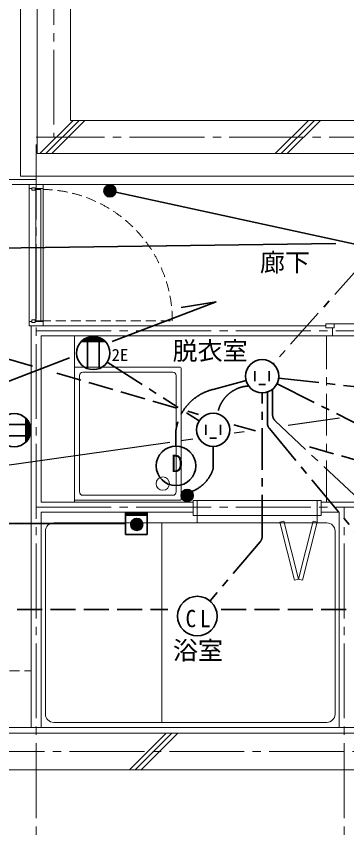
# Model space of a CAD drawing. Units: millimetres at full size, sheet at 1:50; details may follow other scales. Extents: x -9674 to 9699, y -6794 to 6791.
# Drawn here: x -1245 to 740, y -3488 to 1415 of the extents above; entities that cross this region are included whole.
import ezdxf
from ezdxf.enums import TextEntityAlignment as Align

# ---------------------------------------------------------------- set-up
doc = ezdxf.new("R2010")
doc.units = ezdxf.units.MM
doc.header["$LTSCALE"] = 50
for name, pattern in [('CHAIN1', [8, 5, -1, 1, -1]), ('CHAIN2', [12, 9, -1, 1, -1]), ('DASHED1', [1.8, 1.2, -0.6]), ('DASHED3', [4, 3, -1])]:
    doc.linetypes.add(name, pattern=pattern)
for name, color, linetype, lineweight in [('1-0_芯', 134, 'CHAIN2', 9), ('1-1_躯体', 134, 'Continuous', 9), ('1-2_間仕切', 134, 'Continuous', 9), ('1-3_建具', 134, 'Continuous', 9), ('1-5_設備', 134, 'Continuous', 9), ('1-8_ハッチ', 134, 'Continuous', 9), ('1-C_梁', 134, 'DASHED1', 9), ('1-D_記号', 134, 'CHAIN1', 9), ('2-0_芯', 2, 'Continuous', 35), ('2-E', 2, 'Continuous', 35), ('3-3', 1, 'Continuous', 25), ('3-E', 3, 'Continuous', 35)]:
    doc.layers.add(name, color=color, linetype=linetype, lineweight=lineweight)
doc.layers.add('1-A_文字', color=134, linetype='Continuous')
doc.styles.add('ＭＳ ゴシック', font='')
doc.styles.get('ＭＳ ゴシック').set_extended_font_data('MS Gothic')

msp = doc.modelspace()

# ---------------------------------------------------------------- linework, layer by layer
at = {"layer": '1-0_芯'}
for p, q in [((-1020.35, 5414.44), (-1020.35, 689.44)), ((-1125.35, -4005.56), (-1125.35, 689.44)), ((8284.65, 689.44), (-1125.35, 689.44)), ((-8725.35, 434.44), (-1125.35, 434.44)), ((-1125.35, -475.56), (8284.65, -475.56)), ((-1125.35, -1535.56), (2053.65, -1535.56)), ((724.65, -4005.56), (724.65, -1535.56)), ((-8725.35, -3005.56), (8284.65, -3005.56))]:
    msp.add_line(p, q, dxfattribs=at)
at = {"layer": '1-1_躯体'}
for p, q in [((-1120.35, 589.44), (-1120.35, 4304.44)), ((-920.35, 789.44), (-920.35, 4304.44)), ((1624.65, 789.44), (-920.35, 789.44)), ((1774.65, 589.44), (-1120.35, 589.44)), ((-1450.35, -2895.56), (1624.65, -2895.56))]:
    msp.add_line(p, q, dxfattribs=at)
msp.add_lwpolyline([(-1470.35, -3115.56), (6439.65, -3115.56), (6439.65, -3405.56), (7089.65, -3405.56)], dxfattribs=at)
at = {"layer": '1-2_間仕切'}
for p, q in [((-1220.35, 454.44), (-1220.35, 4304.44)), ((1774.65, 454.44), (-1220.35, 454.44)), ((654.65, -505.56), (654.65, -458.06)), ((-1095.35, -505.56), (654.65, -505.56)), ((-1095.35, -1505.56), (-1095.35, -505.56)), ((-183.35, -1505.56), (-1095.35, -1505.56)), ((789.65, -1505.56), (586.65, -1505.56)), ((-1095.35, -2860.56), (-1095.35, -1565.56)), ((-183.35, -1565.56), (-1095.35, -1565.56)), ((694.65, -1565.56), (586.65, -1565.56)), ((694.65, -2860.56), (694.65, -1565.56))]:
    msp.add_line(p, q, dxfattribs=at)
msp.add_lwpolyline([(-1155.35, -2860.56), (-1155.35, -445.56), (614.65, -445.56)], dxfattribs=at)
at = {"layer": '1-3_建具'}
for p, q in [((-1167.85, 379.44), (-1167.85, 404.44)), ((-1082.85, 404.44), (-1167.85, 404.44)), ((-1082.85, 379.44), (-1082.85, 404.44)), ((-1152.85, 379.44), (-1167.85, 379.44)), ((-1167.85, 379.44), (-1167.85, -420.56)), ((-1152.85, 384.44), (-1152.85, 369.44)), ((-1132.85, 384.44), (-1152.85, 384.44)), ((-1132.85, 369.44), (-1152.85, 369.44)), ((-1132.85, 384.44), (-1132.85, 369.44)), ((-1132.85, 379.44), (-1082.85, 379.44)), ((-1097.85, 374.44), (-1127.85, 374.44)), ((-1127.85, 374.44), (-1127.85, -415.56)), ((-1097.85, -415.56), (-1097.85, 374.44)), ((-1082.85, -420.56), (-1082.85, 379.44)), ((-1152.85, -420.56), (-1167.85, -420.56)), ((-1152.85, -410.56), (-1152.85, -425.56)), ((-1132.85, -410.56), (-1152.85, -410.56)), ((-1152.85, -425.56), (-1132.85, -425.56)), ((-1132.85, -425.56), (-1132.85, -410.56)), ((-1132.85, -420.56), (-1082.85, -420.56)), ((-1127.85, -415.56), (-1097.85, -415.56)), ((-1082.85, -445.56), (-1082.85, -420.56)), ((664.65, -433.06), (1414.65, -433.06)), ((1424.65, -505.56), (654.65, -505.56)), ((-183.35, -1495.56), (-158.35, -1495.56)), ((-183.35, -1495.56), (-183.35, -1585.56)), ((-158.35, -1495.56), (561.65, -1495.56)), ((-158.35, -1585.56), (-158.35, -1495.56)), ((561.65, -1495.56), (586.65, -1495.56)), ((561.65, -1495.56), (561.65, -1585.56)), ((586.65, -1585.56), (586.65, -1495.56)), ((-183.35, -1585.56), (-158.35, -1585.56)), ((-158.35, -1585.56), (561.65, -1585.56)), ((561.65, -1585.56), (586.65, -1585.56)), ((362.77, -1619.5), (338.52, -1625.56)), ((338.52, -1625.56), (425.83, -1974.81)), ((338.52, -1625.56), (425.83, -1974.81)), ((338.52, -1625.56), (425.83, -1974.81)), ((338.52, -1625.56), (425.83, -1974.81)), ((450.09, -1968.75), (362.77, -1619.5)), ((450.09, -1968.75), (537.4, -1619.5)), ((561.65, -1625.56), (474.34, -1974.81)), ((561.65, -1625.56), (474.34, -1974.81)), ((561.65, -1625.56), (474.34, -1974.81)), ((561.65, -1625.56), (474.34, -1974.81)), ((537.4, -1619.5), (561.65, -1625.56)), ((450.09, -1968.75), (425.83, -1974.81)), ((450.09, -1968.75), (474.34, -1974.81))]:
    msp.add_line(p, q, dxfattribs=at)
at = {"layer": '1-3_建具', "linetype": 'DASHED1'}
msp.add_line((-1097.85, -415.56), (-307.85, -415.56), dxfattribs=at)
at = {"layer": '1-3_建具'}
for points in [[(-1087.85, -445.56), (-1167.85, -445.56), (-1167.85, -420.56)], [(614.65, -458.06), (614.65, -433.06), (664.65, -433.06)], [(614.65, -458.06), (664.65, -458.06), (664.65, -433.06)]]:
    msp.add_lwpolyline(points, dxfattribs=at)
at = {"layer": '1-3_建具', "linetype": 'DASHED1'}
msp.add_arc((-1097.85, -415.56), 790, 0, 90, dxfattribs=at)
at = {"layer": '1-5_設備'}
for p, q in [((-895.35, -505.56), (-895.35, -1505.56)), ((-260.35, -694.92), (-895.35, -694.92)), ((-305.35, -724.92), (-845.35, -724.92)), ((-255.35, -1489.92), (-255.35, -699.92)), ((-865.35, -1444.92), (-865.35, -744.92)), ((-285.35, -1444.92), (-285.35, -744.92)), ((-845.35, -1464.92), (-305.35, -1464.92)), ((-895.35, -1494.92), (-260.35, -1494.92)), ((-158.35, -1585.56), (-158.35, -1630.56)), ((561.65, -1585.56), (561.65, -1630.56)), ((619.65, -1630.56), (-1020.35, -1630.56)), ((-370.35, -1630.56), (-370.35, -2830.56)), ((338.52, -1625.56), (425.83, -1974.81)), ((561.65, -1625.56), (474.34, -1974.81)), ((-1070.35, -1680.56), (-1070.35, -2780.56)), ((669.65, -1680.56), (669.65, -2780.56)), ((619.65, -2830.56), (-1020.35, -2830.56))]:
    msp.add_line(p, q, dxfattribs=at)
msp.add_circle((-365.35, -1394.85), 40, dxfattribs=at)
for centre, radius, start, end in [((-845.35, -744.92), 20, 90, 180), ((-305.35, -744.92), 20, 0, 90), ((-260.35, -699.92), 5, 0, 90), ((-845.35, -1444.92), 20, 180, 270), ((-305.35, -1444.92), 20, 270, 0), ((-260.35, -1489.92), 5, 270, 0), ((-1020.35, -1680.56), 50, 90, 180), ((619.65, -1680.56), 50, 0, 90), ((-1020.35, -2780.56), 50, 180, 270), ((619.65, -2780.56), 50, 270, 0)]:
    msp.add_arc(centre, radius, start, end, dxfattribs=at)
at = {"layer": '1-8_ハッチ'}
for p, q in [((-1103.34, 589.44), (-903.34, 789.44)), ((-1067.98, 589.44), (-867.98, 789.44)), ((-1032.62, 589.44), (-832.62, 789.44)), ((310.88, 589.44), (510.88, 789.44)), ((346.23, 589.44), (546.23, 789.44)), ((381.59, 589.44), (581.59, 789.44)), ((1814.65, 404.44), (-1270.35, 404.44)), ((-1440.35, -2860.56), (1624.65, -2860.56)), ((-565.69, -3115.56), (-345.69, -2895.56)), ((-530.34, -3115.56), (-310.34, -2895.56)), ((-494.98, -3115.56), (-274.98, -2895.56))]:
    msp.add_line(p, q, dxfattribs=at)
at = {"layer": '1-C_梁'}
msp.add_line((-2725.35, -2520.56), (-1155.35, -2520.56), dxfattribs=at)
at = {"layer": '1-D_記号'}
msp.add_line((619.24, -1505.56), (619.24, -505.56), dxfattribs=at)
at = {"layer": '2-0_芯'}
for p, q in [((-701.9, 396.43), (-701.9, 335.51)), ((-692.3, 400.67), (-692.3, 331.26)), ((-682.7, 401.98), (-682.7, 329.96)), ((-673.1, 400.67), (-673.1, 331.26)), ((-663.5, 396.43), (-663.5, 335.51)), ((-711.51, 387.57), (-711.51, 344.36)), ((-653.89, 387.57), (-653.89, 344.36)), ((-647.52, 358.29), (797.74, 42.74)), ((-669.93, -541.04), (-44.32, -301.31)), ((-255.34, -335.53), (-44.32, -301.31)), ((-714.56, -536.44), (-851.24, -536.44)), ((-721.59, -530.44), (-844.21, -530.44)), ((-730.22, -524.44), (-835.58, -524.44)), ((-741.44, -518.44), (-824.37, -518.44)), ((-817.9, -515.76), (-817.9, -703.15)), ((-758.58, -512.44), (-807.22, -512.44)), ((-747.9, -515.76), (-747.9, -703.15)), ((-711.49, -539.44), (-854.31, -539.44)), ((-2026.05, -1060.72), (-925.6, -639.02)), ((-1187.28, -1001.78), (-1187.28, -1144.61)), ((-1184.28, -1004.86), (-1184.28, -1141.54)), ((-1178.28, -1011.89), (-1178.28, -1134.51)), ((-1172.28, -1020.52), (-1172.28, -1125.88)), ((-1350.99, -1038.2), (-1163.6, -1038.2)), ((-1166.28, -1031.73), (-1166.28, -1114.66)), ((-1160.28, -1048.88), (-1160.28, -1097.52)), ((-1350.99, -1108.2), (-1163.6, -1108.2)), ((-247.55, -1487.52), (-247.55, -1444.31)), ((-237.95, -1496.38), (-237.95, -1435.46)), ((-228.35, -1500.62), (-228.35, -1431.21)), ((-218.75, -1501.92), (-218.75, -1429.91)), ((-209.15, -1500.62), (-209.15, -1431.21)), ((-199.54, -1496.38), (-199.54, -1435.46)), ((-189.94, -1487.52), (-189.94, -1444.31))]:
    msp.add_line(p, q, dxfattribs=at)
at = {"layer": '2-0_芯', "linetype": 'CHAIN1'}
for p, q in [((834.82, -71.33), (298.27, -674.32)), ((-698.7, -663.44), (-272.86, -936.44)), ((135.23, -774.98), (-63.09, -828.27)), ((1366.8, -876.03), (331.17, -760.14)), ((294.81, -981.16), (294.81, -826.67)), ((321.09, -794.02), (1453.41, -1364.55)), ((231.79, -1712.06), (231.79, -849.02)), ((263.67, -1031.57), (263.67, -843.8)), ((-221.88, -969.12), (-146.65, -1017.35)), ((310.55, -1017.58), (1381.57, -2025.21)), ((-285.78, -1169.22), (-285.78, -1072.72)), ((275.17, -1063.48), (1161.19, -2132.41)), ((-62.47, -1171.31), (-62.47, -1297.58)), ((219.98, -1744.34), (-80.86, -2100.32))]:
    msp.add_line(p, q, dxfattribs=at)
at = {"layer": '2-0_芯'}
for centre, radius in [((-682.7, 365.97), 36.01), ((-782.9, -609.45), 100.02), ((231.79, -749.02), 100), ((-1257.29, -1073.2), 100.02), ((-62.47, -1071.32), 100), ((-218.75, -1465.92), 36.01)]:
    msp.add_circle(centre, radius, dxfattribs=at)
at = {"layer": '2-0_芯', "linetype": 'CHAIN1'}
for centre, radius, start, end in [((6.78, -1115.58), 295.68, 103.66867, 171.56427), ((161.15, -1006.78), 199.53, 93.00445, 170.81671), ((344.81, -981.16), 50, 180, 226.74684), ((313.67, -1031.57), 50, 180, 219.65495), ((-271.34, -1237.56), 219.82, 291.29597, 339.30243), ((-112.47, -1297.58), 50, 339.30243, 0), ((181.79, -1712.06), 50, 319.79917, 0)]:
    msp.add_arc(centre, radius, start, end, dxfattribs=at)
at = {"layer": '2-E'}
for p, q in [((188.72, -719.02), (188.72, -779.02)), ((274.87, -719.02), (274.87, -779.02)), ((251.79, -798.36), (211.79, -798.36)), ((-105.55, -1041.32), (-105.55, -1101.32)), ((-19.4, -1041.32), (-19.4, -1101.32)), ((-42.47, -1120.65), (-82.47, -1120.65))]:
    msp.add_line(p, q, dxfattribs=at)
for centre in [(-285.78, -1288), (-157.52, -2191.04)]:
    msp.add_circle(centre, 118.77, dxfattribs=at)
at = {"layer": '3-3'}
for p, q in [((387.4, -1043.18), (695.87, -999.22)), ((-254.74, -1134.68), (-184.02, -1124.6)), ((63.42, -1089.34), (123.88, -1080.73)), ((-1831.4, -1359.36), (-323.33, -1144.46))]:
    msp.add_line(p, q, dxfattribs=at)
at = {"layer": '3-E'}
for p, q in [((-1476.67, 18.97), (674.26, 49.6)), ((-588.35, -1569.71), (-588.35, -1699.71)), ((-458.35, -1569.71), (-588.35, -1569.71)), ((-458.35, -1574.71), (-588.35, -1574.71)), ((-458.35, -1579.71), (-588.35, -1579.71)), ((-458.35, -1584.71), (-588.35, -1584.71)), ((-543.11, -1611.29), (-499.9, -1611.29)), ((-458.35, -1699.71), (-458.35, -1569.71)), ((-1787.53, -1634.71), (-588.35, -1634.71)), ((-557.51, -1640.09), (-485.5, -1640.09)), ((-556.21, -1630.49), (-486.8, -1630.49)), ((-556.21, -1649.69), (-486.8, -1649.69)), ((-551.96, -1620.89), (-491.04, -1620.89)), ((-551.96, -1659.3), (-491.04, -1659.3)), ((-588.35, -1699.71), (-458.35, -1699.71)), ((-543.11, -1668.9), (-499.9, -1668.9))]:
    msp.add_line(p, q, dxfattribs=at)
at = {"layer": '3-E', "linetype": 'DASHED3'}
for p, q in [((-1147.19, -688.63), (-1762.69, -509.62)), ((-281.08, -940.52), (-1046.97, -717.78)), ((-151.1, -978.33), (-215.24, -959.67)), ((191.09, -1077.85), (61.88, -1040.27)), ((1429.43, -1438), (512.9, -1171.44)), ((-1439.7, -2151.77), (-334.55, -2151.77)), ((-13.82, -2151.77), (1088.52, -2151.77))]:
    msp.add_line(p, q, dxfattribs=at)
at = {"layer": '3-E'}
msp.add_circle((-521.5, -1640.09), 36.01, dxfattribs=at)

# ---------------------------------------------------------------- texts
at = {"layer": '1-A_文字', "style": 'ＭＳ ゴシック'}
for s, p in [('廊下', (218.42, -152.07)), ('脱衣室', (-305.93, -684.17)), ('浴室', (-303.95, -2485.58))]:
    msp.add_text(s, height=110, dxfattribs=at).set_placement(p, align=Align.BOTTOM_LEFT)
at = {"layer": '2-0_芯', "color": 7, "style": 'ＭＳ ゴシック'}
msp.add_text('2E', height=73.31, dxfattribs=at).set_placement((-672.44, -679.62), align=Align.BOTTOM_LEFT)
at = {"layer": '2-E', "color": 7, "style": 'ＭＳ ゴシック'}
msp.add_text('D', height=104.5, dxfattribs=at).set_placement((-315.3, -1356.9), align=Align.BOTTOM_LEFT)
at = {"layer": '2-E', "color": 7, "insert": (-228.6, -2259.94), "char_height": 104.5, "attachment_point": 7, "style": 'ＭＳ ゴシック'}
msp.add_mtext('\\T1.36;\\W0.9;CL', dxfattribs=at)

doc.saveas('drawing.dxf')
